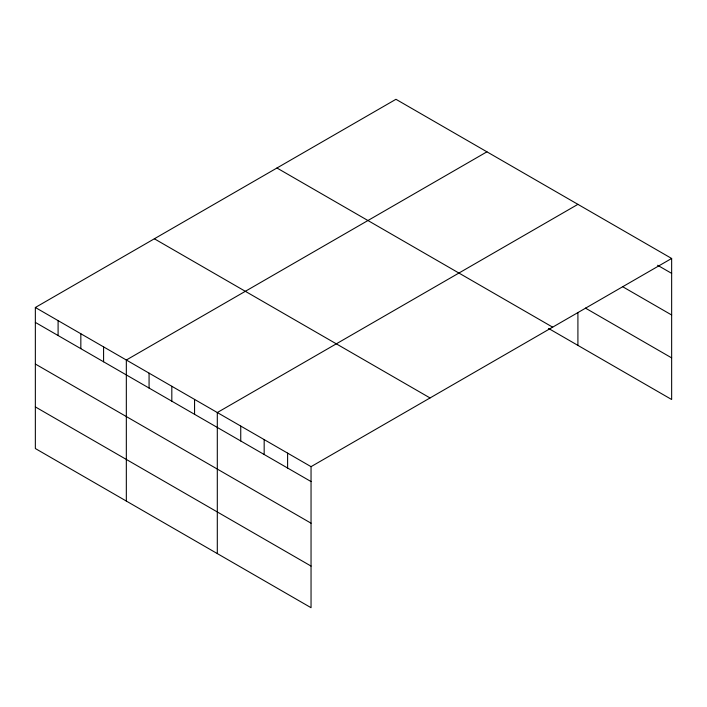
<?xml version="1.0" encoding="UTF-8"?>
<svg xmlns="http://www.w3.org/2000/svg" width="707" height="707" viewBox="0 0 707 707"><rect width="100%" height="100%" fill="white"/><g stroke="black" fill="none" stroke-linecap="round" stroke-linejoin="round"><path stroke-width="1.06" d="M35.35 307.492L311.045 466.655L311.045 607.702L35.35 448.538L35.35 307.492L395.955 99.298L671.65 258.462L671.65 399.508L548.535 328.428M486.937 151.819L126.332 360.013L126.332 501.06M577.911 204.35L217.305 412.543L217.305 553.59M311.045 466.655L671.65 258.462M657.59 265.258L671.65 273.37M622.911 286.856L671.65 314.995M585.414 308.093L671.65 357.883M276.958 168.001L552.653 327.164M154.347 238.78L430.042 397.953M35.35 322.401L311.045 481.564M35.35 364.025L311.045 523.189M35.35 406.914L311.045 566.077M577.911 312.529L577.911 345.396M287.608 453.125L287.608 468.034M264.171 439.604L264.171 454.504M240.742 426.074L240.742 440.982M194.566 399.411L194.566 414.32M171.819 386.278L171.819 401.187M149.071 373.146L149.071 388.055M103.584 346.881L103.584 361.79M80.837 333.748L80.837 348.657M58.098 320.625L58.098 335.525"/></g></svg>
